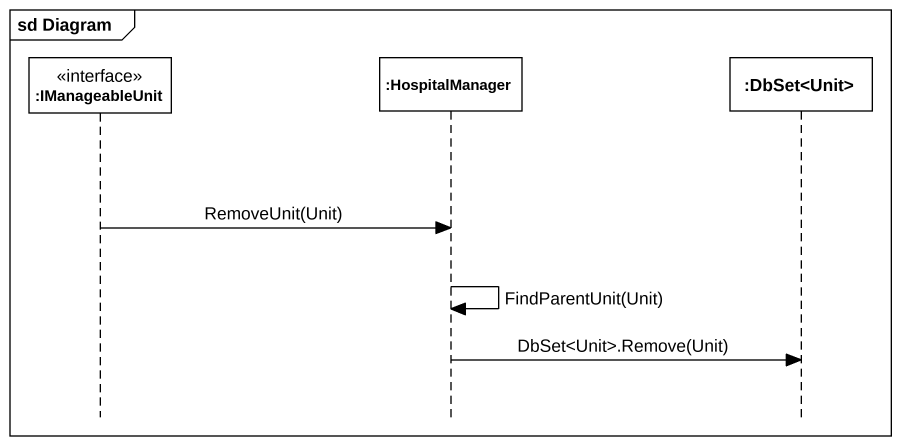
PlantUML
@startuml
mainframe sd Diagram
hide footbox
participant ":IManageableUnit" as IManageableUnit <<interface>>
participant ":HospitalManager" as HospitalManager
participant ":DbSet<Unit>" as DbSet_Unit

IManageableUnit -> HospitalManager : RemoveUnit(Unit)
HospitalManager -> HospitalManager : FindParentUnit(Unit)
HospitalManager -> DbSet_Unit : DbSet<Unit>.Remove(Unit)
@enduml
